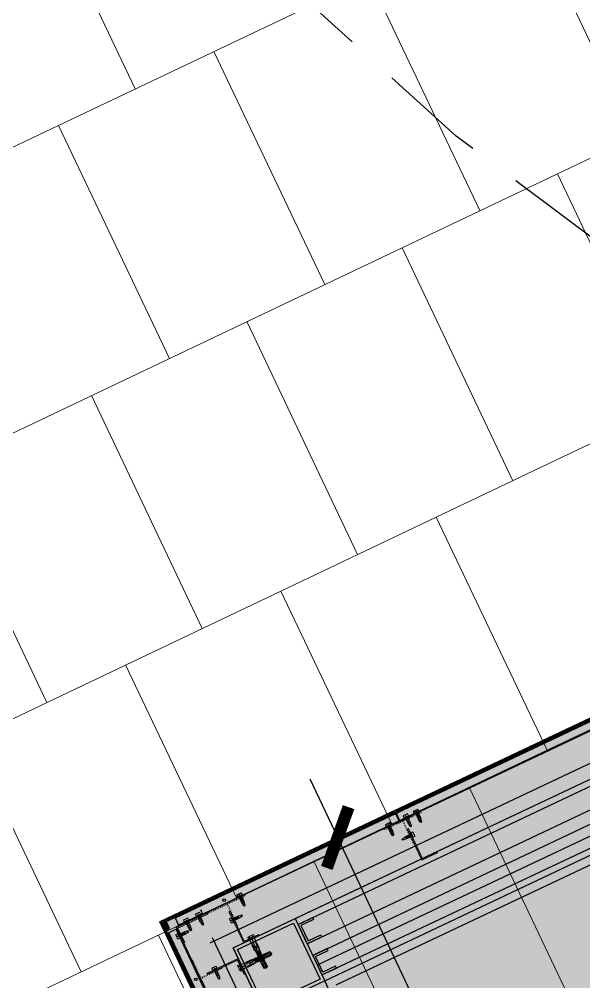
# Model space of a CAD drawing. Header units: metres. Extents: x 678805 to 1359287, y 2747329 to 5497370.
# Drawn here: x 679659.711 to 679661.024, y 2748570.005 to 2748572.244 of the extents above; entities that cross this region are included whole.
import ezdxf

# ---------------------------------------------------------------- set-up
doc = ezdxf.new("R2010")
doc.units = ezdxf.units.M
doc.linetypes.add('XREF_MON_BUILDINGS$0$Hidden', pattern=[0.004, 0.002, -0.002])
doc.linetypes.add('XREF_MON_SFT_TREES$0$HIDDEN', pattern=[0.375, 0.25, -0.125])
for name, color, linetype in [('00_XREF_MON_HSC_PAVEMENT', 7, 'Continuous'), ('00_XREF_TWQ_BUILDINGS', 7, 'Continuous'), ('00_XREF_TWQ_SFT_TREES', 7, 'Continuous'), ('XREF_MON_BUILDINGS$0$00-Modulos DEFINIDOS', 7, 'Continuous'), ('XREF_MON_BUILDINGS$0$00-Modulos ROOFS', 2, 'Continuous'), ('XREF_MON_BUILDINGS$0$02-L-01_Structure', 2, 'Continuous'), ('XREF_MON_BUILDINGS$0$02-L-01_Structure t2', 7, 'Continuous'), ('XREF_MON_BUILDINGS$0$02-L-01_Struture aux', 4, 'Continuous'), ('XREF_MON_BUILDINGS$0$02-L-Insulation', 252, 'Continuous'), ('XREF_MON_BUILDINGS$0$02-L-INT Panel', 5, 'Continuous'), ('XREF_MON_BUILDINGS$0$02-L-panel', 5, 'Continuous'), ('XREF_MON_BUILDINGS$0$COTAUX', 7, 'Continuous'), ('XREF_MON_SFT_TREES$0$SL_TREE_CANOPY', 251, 'XREF_MON_SFT_TREES$0$HIDDEN')]:
    doc.layers.add(name, color=color, linetype=linetype)
doc.layers.add('XREF_MON_BUILDINGS$0$0-WIPEOUTS', color=7, linetype='Continuous', true_color=0xffffff)
doc.layers.add('XREF_MON_SFT_TREES$0$SL_TREE_ZIZIPHUS_SPINA', color=7, linetype='Continuous', true_color=0xc6d408)
doc.layers.add('XREF_MON_BUILDINGS$0$00_AUX', color=3, linetype='Continuous', plot=False)
for name, color, linetype, lineweight in [('XREF_MON_BUILDINGS$0$02-H-251', 251, 'Continuous', 0), ('XREF_MON_BUILDINGS$0$02-H-254', 254, 'Continuous', 0), ('XREF_MON_BUILDINGS$0$02-L-01_Structure L', 7, 'Continuous', 5), ('XREF_MON_BUILDINGS$0$02-L-01_Structure T', 8, 'Continuous', 5)]:
    doc.layers.add(name, color=color, linetype=linetype, lineweight=lineweight)
for name, color, linetype, lineweight, true_color in [('XREF_MON_BUILDINGS$0$02-KH-01 Water_Toilets', 7, 'Continuous', 30, 0x3877ff), ('XREF_MON_HSC_PAVEMENT$0$02-L-Joints-Paviment_07_Precast Concrete Blocks 60X40', 7, 'Continuous', 5, 0x999999), ('XREF_MON_HSC_PAVEMENT$0$03-TR-Pavement_07_Precast Concrete Blocks 60X40', 7, 'Continuous', 5, 0x999999)]:
    doc.layers.add(name, color=color, linetype=linetype, lineweight=lineweight, true_color=true_color)
doc.layers.get('XREF_MON_BUILDINGS$0$02-KH-01 Water_Toilets').off()
doc.layers.get('XREF_MON_SFT_TREES$0$SL_TREE_ZIZIPHUS_SPINA').off()
doc.styles.add('XREF_MON_BUILDINGS$0$E100', font='verdana.ttf', dxfattribs={"height": 0.18})
doc.linetypes.add('XREF_MON_BUILDINGS$0$BATTING', pattern='A,0.0001,-0.1,[134,ltypeshp.shx,S=0.1,R=0,X=-0.1,Y=0],-0.2,[134,ltypeshp.shx,S=0.1,R=180,X=0.1,Y=0],-0.1', length=0.4001)
doc.dimstyles.new('XREF_MON_BUILDINGS$0$E100', dxfattribs={"dimscale": 0.03, "dimtxt": 12, "dimasz": 0.5, "dimexe": 0.1, "dimexo": 1, "dimgap": 4, "dimtad": 1, "dimzin": 0, "dimdsep": 46, "dimtxsty": 'XREF_MON_BUILDINGS$0$E100', "dimblk1": 'XREF_MON_BUILDINGS$0$LINCOT200', "dimblk2": 'XREF_MON_BUILDINGS$0$LINCOT200', "dimsah": 1, "dimcen": 0.1, "dimdle": 0.1, "dimse1": 1, "dimse2": 1, "dimclrt": 256, "dimadec": 0, "dimazin": 0, "dimtfac": 0.015385, "dimtofl": 0, "dimtmove": 0, "dimatfit": 3, "dimldrblk": 'XREF_MON_BUILDINGS$0$LINCOT200', "dimfxl": 1, "dimtolj": 1, "dimtzin": 0, "dimarcsym": 0})

# ---------------------------------------------------------------- blocks, each defined once
blk = doc.blocks.new('XREF_MON_BUILDINGS$0$LINCOT200')
for p, q in [((0, -10), (0, 10)), ((0, 0), (10, 0))]:
    blk.add_line(p, q)
at = {"const_width": 1.88}
blk.add_lwpolyline([(3.54, -3.54), (-3.54, 3.54)], dxfattribs=at)
at = {"layer": 'XREF_MON_BUILDINGS$0$COTAUX'}
blk.add_line((0, 0), (-1.25, 0), dxfattribs=at)
blk = doc.blocks.new('*D89')
at = {"layer": 'DEFPOINTS', "color": 0, "transparency": 16777216}
for p in [(119.6986, -56.8206), (124.4986, -56.8206), (124.4986, -57.2785)]:
    blk.add_point(p, dxfattribs=at)
at = {"layer": 'XREF_MON_BUILDINGS$0$00_AUX', "color": 0, "lineweight": -2, "transparency": 16777216}
blk.add_line((119.7136, -57.2785), (124.4836, -57.2785), dxfattribs=at)
at = {"layer": 'XREF_MON_BUILDINGS$0$00_AUX', "color": 0, "lineweight": -2, "transparency": 16777216, "xscale": 0.015, "yscale": 0.015, "zscale": 0.015, "rotation": 180}
blk.add_blockref('XREF_MON_BUILDINGS$0$LINCOT200', (119.6986, -57.2785), dxfattribs=at)
at = {"layer": 'XREF_MON_BUILDINGS$0$00_AUX', "color": 0, "lineweight": -2, "transparency": 16777216, "xscale": 0.015, "yscale": 0.015, "zscale": 0.015}
blk.add_blockref('XREF_MON_BUILDINGS$0$LINCOT200', (124.4986, -57.2785), dxfattribs=at)
at = {"layer": 'XREF_MON_BUILDINGS$0$00_AUX', "transparency": 16777216, "insert": (122.0986, -57.0644), "char_height": 0.18, "attachment_point": 5, "style": 'XREF_MON_BUILDINGS$0$E100'}
blk.add_mtext('\\A1;4.80', dxfattribs=at)
blk = doc.blocks.new('XREF_MON_BUILDINGS$0$PILAR STRUCTURE')
at = {"layer": 'XREF_MON_BUILDINGS$0$02-L-01_Structure', "linetype": 'Continuous'}
h = blk.add_hatch(dxfattribs=at)
h.set_pattern_fill('ANGLE', color=252)
h.set_pattern_definition([(0, (-144.6596, 18.5684), (0, 6.985), [5.08, -1.905]), (90, (-144.6596, 18.5684), (-6.985, 4e-16), [5.08, -1.905])])
h.paths.add_polyline_path([(-0.08, -0.08), (0.08, -0.08), (0.08, 0.08), (-0.08, 0.08)])
h.paths.add_polyline_path([(-0.072, -0.072), (0.072, -0.072), (0.072, 0.072), (-0.072, 0.072)], flags=16)
h = blk.add_hatch(color=252, dxfattribs=at)
h.dxf.hatch_style = 1
h.paths.add_polyline_path([(-0.072, -0.072), (0.072, -0.072), (0.072, 0.072), (-0.072, 0.072)], flags=16)
h.paths.add_polyline_path([(-0.08, -0.08), (0.08, -0.08), (0.08, 0.08), (-0.08, 0.08)])
for points in [[(-0.08, -0.08), (0.08, -0.08), (0.08, 0.08), (-0.08, 0.08)], [(-0.072, -0.072), (0.072, -0.072), (0.072, 0.072), (-0.072, 0.072)]]:
    blk.add_lwpolyline(points, close=True, dxfattribs=at)
blk = doc.blocks.new('XREF_MON_BUILDINGS$0$AUTORROSCANTE')
at = {"layer": 'XREF_MON_BUILDINGS$0$02-L-01_Structure t2', "color": 0}
for p, q in [((-31.2, 5.6), (-26.2, 5.6)), ((-31.2, 0), (-26.2, 0)), ((-2.4, 2.5), (-25, 2.5)), ((0, 0), (-9, 2.5)), ((0, 0), (-3.6, -1.1)), ((0, 0), (-2.4, 2.5)), ((0, 0), (-2.4, -2.5)), ((-31.2, -5.6), (-26.2, -5.6)), ((-2.4, -2.5), (-25, -2.5)), ((-3.6, -1.1), (-2.4, -2.5))]:
    blk.add_line(p, q, dxfattribs=at)
at = {"layer": 'XREF_MON_BUILDINGS$0$02-L-01_Structure t2', "color": 253}
for p, q in [((-25, 3.1), (-9, 3.1)), ((-23.5, -3.1), (-25, 2.7)), ((-21.4, -3.1), (-23.1, 3.1)), ((-19.3, -3.1), (-21, 3.1)), ((-17.3, -3.1), (-18.9, 3.1)), ((-15.2, -3.1), (-16.9, 3.1)), ((-13.1, -3.1), (-14.8, 3.1)), ((-11.1, -3.1), (-12.7, 3.1)), ((-9, -3.1), (-10.7, 3.1)), ((-9, -3.1), (-9, 3.1)), ((-25, -3.1), (-9, -3.1)), ((-3.6, -1.1), (-9, -2.5))]:
    blk.add_line(p, q, dxfattribs=at)
at = {"layer": 'XREF_MON_BUILDINGS$0$02-L-01_Structure t2', "color": 0}
for points in [[(-31.2, 5.6), (-26.2, 5.6), (-26.2, -5.6), (-31.2, -5.6)], [(-26.2, 6.5), (-25, 6.5), (-25, -6.5), (-26.2, -6.5)]]:
    blk.add_lwpolyline(points, close=True, dxfattribs=at)
for centre, start, end in [((-27, 2.4), 129.284, 214.1828), ((-27, -2.4), 145.8304, 230.7333)]:
    blk.add_arc(centre, 4.21, start, end, dxfattribs=at)
blk = doc.blocks.new('XREF_MON_BUILDINGS$0$ULMA_Montante VV')
at = {"layer": 'XREF_MON_BUILDINGS$0$02-H-251', "ltscale": 125}
h = blk.add_hatch(dxfattribs=at)
h.set_pattern_fill('ANSI31', color=256, scale=0.001, angle=450, style=0)
h.set_pattern_definition([(135, (-0.05125, -0.0025), (-0.00224506, -0.00224506), [])])
edge = h.paths.add_edge_path()
edge.add_line((-0.051, -0.0025), (0.0484, -0.0025))
edge.add_arc((0.0484, -0.0022), 0.0003, 270, 360)
edge.add_line((0.0487, -0.0022), (0.0487, -0.0003))
edge.add_arc((0.0484, -0.0003), 0.0003, 0, 90)
edge.add_line((0.0484, 0), (0, 0))
edge.add_line((0, 0), (0, 0.0572))
edge.add_arc((-0.0003, 0.0572), 0.0003, 0, 90)
edge.add_line((-0.0003, 0.0575), (-0.0022, 0.0575))
edge.add_arc((-0.0022, 0.0572), 0.0003, 90, 180)
edge.add_line((-0.0025, 0.0572), (-0.0025, 0))
edge.add_line((-0.0025, 0), (-0.051, 0))
edge.add_arc((-0.051, -0.0003), 0.0003, 90, 180)
edge.add_line((-0.0513, -0.0003), (-0.0513, -0.0022))
edge.add_arc((-0.051, -0.0022), 0.0003, 180, 270)
blk = doc.blocks.new('XREF_MON_BUILDINGS$0$ULMA_Autotaladrante')
at = {"layer": 'XREF_MON_BUILDINGS$0$02-L-01_Structure T', "color": 252}
for p, q in [((-0.025, 0), (-0.0226, 0.0025)), ((-0.025, 0), (-0.016, 0.0025)), ((-0.025, 0), (-0.0226, -0.0025)), ((-0.025, 0), (-0.0214, -0.0011)), ((-0.0226, 0.0025), (0, 0.0025)), ((0, 0.0032), (-0.016, 0.0032)), ((-0.016, -0.0031), (-0.016, 0.0032)), ((-0.016, -0.0031), (-0.0143, 0.0032)), ((-0.0139, -0.0031), (-0.0123, 0.0032)), ((-0.0119, -0.0031), (-0.0102, 0.0032)), ((-0.0098, -0.0031), (-0.0081, 0.0032)), ((-0.0077, -0.0031), (-0.0061, 0.0032)), ((-0.0057, -0.0031), (-0.004, 0.0032)), ((-0.0036, -0.0031), (-0.0019, 0.0032)), ((-0.0015, -0.0031), (0, 0.0027)), ((0.0062, 0.0056), (0.0012, 0.0056)), ((0.0062, 0), (0.0012, 0)), ((-0.0214, -0.0011), (-0.0226, -0.0025)), ((-0.0226, -0.0025), (0, -0.0025)), ((-0.0214, -0.0011), (-0.016, -0.0025)), ((0, -0.0031), (-0.016, -0.0031)), ((0.0062, -0.0056), (0.0012, -0.0056))]:
    blk.add_line(p, q, dxfattribs=at)
for points in [[(0.0012, 0.0065), (0, 0.0065), (0, -0.0065), (0.0012, -0.0065)], [(0.0062, 0.0056), (0.0012, 0.0056), (0.0012, -0.0056), (0.0062, -0.0056)]]:
    blk.add_lwpolyline(points, close=True, dxfattribs=at)
for centre, start, end in [((0.002, 0.0024), 325.8172, 50.716), ((0.002, -0.0024), 309.2667, 34.1696)]:
    blk.add_arc(centre, 0.00421, start, end, dxfattribs=at)
blk = doc.blocks.new('XREF_MON_BUILDINGS$0$ULMA_Escuadra40x80_Seccion')
at = {"layer": 'XREF_MON_BUILDINGS$0$02-H-251', "ltscale": 125}
h = blk.add_hatch(dxfattribs=at)
h.set_pattern_fill('ANSI31', color=256, scale=0.001, angle=360, style=0)
h.paths.add_polyline_path([(0, 0.08), (0.003, 0.08), (0.003, 0.003), (0.04, 0.003), (0.04, 0), (0, 0)])
at = {"layer": 'XREF_MON_BUILDINGS$0$02-L-01_Structure L', "linetype": 'Continuous'}
blk.add_lwpolyline([(0, 0.08), (0.003, 0.08), (0.003, 0.003), (0.04, 0.003), (0.04, 0), (0, 0)], close=True, dxfattribs=at)
blk = doc.blocks.new('XREF_MON_BUILDINGS$0$ULMA_Anclaje fijacion a forjado y a cerramiento base')
at = {"layer": 'XREF_MON_BUILDINGS$0$02-L-01_Structure T', "linetype": 'Continuous'}
for p, q in [((-0.095, 0.0049), (-0.098, 0.0019)), ((-0.095, 0.0038), (-0.098, 0.0016)), ((-0.098, 0.0009), (-0.095, 0.0031)), ((-0.098, 0), (-0.098, 0.0019)), ((-0.098, 0), (-0.098, -0.0019)), ((-0.095, 0.0012), (-0.096, 0.0004)), ((-0.0564, 0.0049), (-0.095, 0.0049)), ((-0.095, 0.0038), (-0.095, 0.0049)), ((-0.0795, 0.0038), (-0.095, 0.0038)), ((-0.0795, 0.0031), (-0.095, 0.0031)), ((-0.095, 0.0012), (-0.095, 0.0031)), ((-0.0805, 0.0012), (-0.095, 0.0012)), ((-0.0805, 0.0008), (-0.0805, 0.0012)), ((-0.0792, 0.0037), (-0.0795, 0.0038)), ((-0.0795, 0.0031), (-0.0792, 0.0032)), ((-0.079, 0.0034), (-0.0792, 0.0037)), ((-0.0792, 0.0032), (-0.079, 0.0034)), ((-0.0724, 0.0005), (-0.0775, 0.0005)), ((-0.0724, 0.0005), (-0.0775, 0.0005)), ((-0.0428, 0.003), (-0.0768, 0.003)), ((-0.0768, 0.0005), (-0.0768, 0.003)), ((-0.076, 0.0036), (-0.076, 0.0049)), ((-0.058, 0.0036), (-0.076, 0.0036)), ((-0.0755, 0.0049), (-0.0699, 0.0064)), ((-0.0755, 0.0043), (-0.0755, 0.0049)), ((-0.0752, 0.0005), (-0.0752, 0.003)), ((-0.057, 0.0044), (-0.075, 0.0044)), ((-0.0744, 0.0005), (-0.0744, 0.003)), ((-0.0728, 0.0005), (-0.0728, 0.003)), ((-0.072, 0.0005), (-0.072, 0.003)), ((-0.0599, 0.006), (-0.0714, 0.006)), ((-0.0714, 0.006), (-0.0714, 0.0049)), ((-0.0714, 0.006), (-0.0714, 0.0049)), ((-0.0704, 0.0008), (-0.0704, 0.003)), ((-0.0704, 0.0003), (-0.0704, 0.0008)), ((-0.0606, 0.0064), (-0.0699, 0.0064)), ((-0.0699, 0.0064), (-0.0699, 0.006)), ((-0.0696, 0.003), (-0.0696, 0)), ((-0.068, 0.0019), (-0.068, 0.003)), ((-0.068, 0.0008), (-0.068, 0.0019)), ((-0.068, 0), (-0.068, 0.0008)), ((-0.068, 0), (-0.068, -0.0008)), ((-0.0672, 0.0021), (-0.0672, 0.003)), ((-0.0672, 0.0011), (-0.0672, 0.0021)), ((-0.0672, 0), (-0.0672, 0.0011)), ((-0.0672, 0), (-0.0672, -0.0011)), ((-0.0656, 0.0022), (-0.0656, 0.003)), ((-0.0656, 0.0012), (-0.0656, 0.0022)), ((-0.0656, 0), (-0.0656, 0.0012)), ((-0.0656, 0), (-0.0656, -0.0013)), ((-0.0648, 0.0022), (-0.0648, 0.003)), ((-0.0648, 0.0012), (-0.0648, 0.0022)), ((-0.0648, 0), (-0.0648, 0.0012)), ((-0.0648, 0), (-0.0648, -0.0013)), ((-0.0632, 0.0022), (-0.0632, 0.003)), ((-0.0632, 0.0012), (-0.0632, 0.0022)), ((-0.0632, 0), (-0.0632, 0.0012)), ((-0.0632, 0), (-0.0632, -0.0013)), ((-0.0586, 0.0022), (-0.0625, 0.0022)), ((-0.0586, 0.0012), (-0.0625, 0.0012)), ((-0.0624, 0.0022), (-0.0624, 0.003)), ((-0.0624, 0), (-0.0624, 0.0012)), ((-0.0624, 0), (-0.0624, -0.0013)), ((-0.0608, 0.0022), (-0.0608, 0.003)), ((-0.0608, 0), (-0.0608, 0.0012)), ((-0.0608, 0), (-0.0608, -0.0013)), ((-0.0606, 0.0064), (-0.0606, 0.006)), ((-0.0606, 0.0064), (-0.058, 0.0049)), ((-0.06, 0.0022), (-0.06, 0.003)), ((-0.06, 0), (-0.06, 0.0012)), ((-0.06, 0), (-0.06, -0.003)), ((-0.0599, 0.006), (-0.0599, 0.0049)), ((-0.0584, 0.0022), (-0.0584, 0.003)), ((-0.0584, 0), (-0.0584, 0.0012)), ((-0.0584, 0), (-0.0584, -0.003)), ((-0.058, 0.0049), (-0.058, 0.0044)), ((-0.0576, 0.0022), (-0.0576, 0.003)), ((-0.0576, -0.003), (-0.0576, 0.0012)), ((-0.057, 0.0046), (-0.057, 0.0049)), ((-0.0564, 0.003), (-0.0564, 0.0049)), ((-0.056, 0.0018), (-0.056, 0.003)), ((-0.056, 0), (-0.056, 0.0007)), ((-0.056, 0), (-0.056, -0.003)), ((-0.0548, 0.0049), (-0.0559, 0.0042)), ((-0.0552, 0.0014), (-0.0552, 0.003)), ((-0.0552, 0.0003), (-0.0552, -0.003)), ((-0.054, 0.0049), (-0.0548, 0.0049)), ((-0.0548, 0.003), (-0.0548, 0.0049)), ((-0.054, 0.003), (-0.054, 0.0049)), ((-0.0536, 0.0003), (-0.0536, 0.003)), ((-0.0524, 0.0049), (-0.0535, 0.0042)), ((-0.0528, 0), (-0.0528, 0.003)), ((-0.0528, 0), (-0.0528, -0.0003)), ((-0.0524, 0.003), (-0.0524, 0.0049)), ((-0.0516, 0.0049), (-0.0524, 0.0049)), ((-0.0516, 0.003), (-0.0516, 0.0049)), ((-0.0512, 0), (-0.0512, 0.003)), ((-0.0512, 0), (-0.0512, -0.001)), ((-0.05, 0.0049), (-0.0511, 0.0042)), ((-0.0504, 0), (-0.0504, 0.003)), ((-0.0504, 0), (-0.0504, -0.0012)), ((-0.0492, 0.0049), (-0.05, 0.0049)), ((-0.05, 0.003), (-0.05, 0.0049)), ((-0.0492, 0.003), (-0.0492, 0.0049)), ((-0.0488, 0.0022), (-0.0488, 0.003)), ((-0.0488, 0.0012), (-0.0488, 0.0026)), ((-0.0488, 0), (-0.0488, 0.0012)), ((-0.0488, 0), (-0.0488, -0.0013)), ((-0.0476, 0.0049), (-0.0487, 0.0042)), ((-0.048, 0), (-0.048, 0.003)), ((-0.048, 0), (-0.048, -0.0013)), ((-0.0476, 0.003), (-0.0476, 0.0049)), ((-0.0468, 0.0049), (-0.0476, 0.0049)), ((-0.0424, 0.0022), (-0.0475, 0.0022)), ((-0.0424, 0.0012), (-0.0475, 0.0012)), ((-0.0468, 0.003), (-0.0468, 0.0049)), ((-0.0464, 0.0022), (-0.0464, 0.003)), ((-0.0464, 0), (-0.0464, 0.0012)), ((-0.0464, 0), (-0.0464, -0.0013)), ((-0.0452, 0.0049), (-0.0463, 0.0042)), ((-0.0456, 0.0022), (-0.0456, 0.003)), ((-0.0456, 0), (-0.0456, 0.0012)), ((-0.0456, 0), (-0.0456, -0.0013)), ((-0.0444, 0.0049), (-0.0452, 0.0049)), ((-0.0452, 0.003), (-0.0452, 0.0049)), ((-0.0444, 0.003), (-0.0444, 0.0049)), ((-0.044, 0.0022), (-0.044, 0.003)), ((-0.044, 0.0022), (-0.044, 0.003)), ((-0.044, 0), (-0.044, 0.0012)), ((-0.044, 0), (-0.044, 0.0012)), ((-0.044, 0), (-0.044, -0.0013)), ((-0.044, 0), (-0.044, -0.003)), ((-0.0428, 0.0049), (-0.0439, 0.0042)), ((0, 0.0049), (-0.0428, 0.0049)), ((-0.0428, 0.003), (-0.0428, 0.0049)), ((-0.042, 0.0049), (-0.042, 0.0022)), ((-0.0185, 0.0036), (-0.042, 0.0036)), ((-0.042, 0.0012), (-0.042, 0.001)), ((-0.0405, 0.001), (-0.042, 0.001)), ((-0.0415, 0.0049), (-0.0359, 0.0064)), ((-0.0415, 0.0043), (-0.0415, 0.0049)), ((-0.0175, 0.0044), (-0.041, 0.0044)), ((-0.0312, 0.001), (-0.038, 0.001)), ((-0.0196, 0.006), (-0.0374, 0.006)), ((-0.0374, 0.006), (-0.0374, 0.0049)), ((-0.02, 0.0064), (-0.0359, 0.0064)), ((-0.0359, 0.0064), (-0.0359, 0.006)), ((-0.0356, 0.0005), (-0.0319, 0.0005)), ((-0.0319, 0.0005), (-0.0356, 0.0005)), ((-0.0282, 0.001), (-0.0308, 0.001)), ((-0.0282, 0.001), (-0.028, 0.0008)), ((-0.0282, 0.001), (-0.0282, -0.0036)), ((-0.0278, 0.001), (-0.028, 0.0008)), ((-0.028, 0.0008), (-0.028, -0.0036)), ((-0.0278, 0.001), (-0.0278, -0.0036)), ((-0.018, 0.001), (-0.0278, 0.001)), ((-0.02, 0.0064), (-0.02, 0.006)), ((-0.0185, 0.0049), (-0.02, 0.0064)), ((-0.0196, 0.0049), (-0.0196, 0.006)), ((-0.0185, 0.0049), (-0.0185, 0.0044)), ((-0.0175, 0.0049), (-0.0175, 0.0015)), ((-0.0052, 0.0064), (-0.0159, 0.0049)), ((-0.0043, 0.0009), (-0.0159, 0)), ((-0.0159, 0), (-0.0052, 0)), ((-0.0052, 0.0049), (-0.0052, 0.0064)), ((-0.0052, 0.0064), (-0.0043, 0.0049)), ((-0.0043, 0.0009), (-0.0052, 0)), ((-0.0043, -0.0009), (-0.0052, 0)), ((-0.0043, -0.0009), (-0.0043, 0.0009)), ((0.0015, 0.0064), (0, 0.0049)), ((0, 0), (0, 0.0049)), ((0, 0), (0, -0.0049)), ((0.002, 0.0064), (0.0015, 0.0064)), ((0.0015, 0), (0.0015, 0.0064)), ((0.0015, 0), (0.0015, -0.0064)), ((0.002, 0.0075), (0.0059, 0.0075)), ((0.002, -0.0075), (0.002, 0.0075)), ((0.002, 0), (0.002, 0.0064)), ((0.002, 0.0038), (0.0059, 0.0038)), ((0.002, 0), (0.002, -0.0064)), ((0.0065, 0.0065), (0.0059, 0.0075)), ((0.0065, -0.0065), (0.0065, 0.0065)), ((-0.098, -0.0009), (-0.095, -0.0031)), ((-0.095, -0.0038), (-0.098, -0.0016)), ((-0.095, -0.0049), (-0.098, -0.0019)), ((-0.095, -0.0012), (-0.096, -0.0004)), ((-0.095, -0.0012), (-0.095, -0.0031)), ((-0.0825, -0.0012), (-0.095, -0.0012)), ((-0.0795, -0.0031), (-0.095, -0.0031)), ((-0.095, -0.0038), (-0.095, -0.0049)), ((-0.0795, -0.0038), (-0.095, -0.0038)), ((-0.0564, -0.0049), (-0.095, -0.0049)), ((-0.0792, -0.0032), (-0.0795, -0.0031)), ((-0.0795, -0.0038), (-0.0792, -0.0037)), ((-0.079, -0.0034), (-0.0792, -0.0032)), ((-0.0792, -0.0037), (-0.079, -0.0034)), ((-0.0724, -0.0005), (-0.0775, -0.0005)), ((-0.0724, -0.0005), (-0.0775, -0.0005)), ((-0.0768, -0.0005), (-0.0768, -0.003)), ((-0.0428, -0.003), (-0.0768, -0.003)), ((-0.076, -0.0036), (-0.076, -0.0049)), ((-0.058, -0.0036), (-0.076, -0.0036)), ((-0.0755, -0.0043), (-0.0755, -0.0049)), ((-0.0755, -0.0049), (-0.0699, -0.0064)), ((-0.0752, -0.0005), (-0.0752, -0.003)), ((-0.057, -0.0044), (-0.075, -0.0044)), ((-0.0744, -0.0005), (-0.0744, -0.003)), ((-0.0728, -0.0005), (-0.0728, -0.003)), ((-0.072, -0.0005), (-0.072, -0.003)), ((-0.0714, -0.0049), (-0.0714, -0.006)), ((-0.0714, -0.0049), (-0.0714, -0.006)), ((-0.0599, -0.006), (-0.0714, -0.006)), ((-0.0704, -0.0008), (-0.0704, -0.003)), ((-0.0699, -0.006), (-0.0699, -0.0064)), ((-0.0606, -0.0064), (-0.0699, -0.0064)), ((-0.0696, -0.0011), (-0.0696, -0.003)), ((-0.068, -0.0019), (-0.068, -0.003)), ((-0.0672, -0.0021), (-0.0672, -0.003)), ((-0.0605, -0.0013), (-0.0656, -0.0013)), ((-0.0656, -0.0022), (-0.0656, -0.003)), ((-0.0656, -0.0022), (-0.0605, -0.0022)), ((-0.0648, -0.0022), (-0.0648, -0.003)), ((-0.0632, -0.0022), (-0.0632, -0.003)), ((-0.0624, -0.0022), (-0.0624, -0.003)), ((-0.0608, -0.0022), (-0.0608, -0.003)), ((-0.0606, -0.0064), (-0.058, -0.0049)), ((-0.0606, -0.006), (-0.0606, -0.0064)), ((-0.0599, -0.0049), (-0.0599, -0.006)), ((-0.058, -0.0044), (-0.058, -0.0049)), ((-0.057, -0.0044), (-0.057, -0.0049)), ((-0.0564, -0.003), (-0.0564, -0.0049)), ((-0.0548, -0.0049), (-0.0559, -0.0042)), ((-0.0548, -0.003), (-0.0548, -0.0049)), ((-0.054, -0.0049), (-0.0548, -0.0049)), ((-0.054, -0.003), (-0.054, -0.0049)), ((-0.0536, -0.0009), (-0.0536, -0.003)), ((-0.0524, -0.0049), (-0.0535, -0.0042)), ((-0.0528, -0.0014), (-0.0528, -0.003)), ((-0.0524, -0.003), (-0.0524, -0.0049)), ((-0.0516, -0.0049), (-0.0524, -0.0049)), ((-0.0516, -0.003), (-0.0516, -0.0049)), ((-0.0512, -0.002), (-0.0512, -0.003)), ((-0.05, -0.0049), (-0.0511, -0.0042)), ((-0.0504, -0.0022), (-0.0504, -0.003)), ((-0.05, -0.003), (-0.05, -0.0049)), ((-0.0492, -0.0049), (-0.05, -0.0049)), ((-0.0455, -0.0013), (-0.0494, -0.0013)), ((-0.0455, -0.0022), (-0.0494, -0.0022)), ((-0.0492, -0.003), (-0.0492, -0.0049)), ((-0.0488, -0.0022), (-0.0488, -0.003)), ((-0.0476, -0.0049), (-0.0487, -0.0042)), ((-0.048, -0.0022), (-0.048, -0.003)), ((-0.0476, -0.003), (-0.0476, -0.0049)), ((-0.0468, -0.0049), (-0.0476, -0.0049)), ((-0.0468, -0.003), (-0.0468, -0.0049)), ((-0.0464, -0.0022), (-0.0464, -0.003)), ((-0.0452, -0.0049), (-0.0463, -0.0042)), ((-0.0456, -0.0022), (-0.0456, -0.003)), ((-0.0452, -0.003), (-0.0452, -0.0049)), ((-0.0444, -0.0049), (-0.0452, -0.0049)), ((-0.0444, -0.003), (-0.0444, -0.0049)), ((-0.044, -0.0022), (-0.044, -0.003)), ((-0.0428, -0.0049), (-0.0439, -0.0042)), ((-0.0428, -0.003), (-0.0428, -0.0049)), ((0, -0.0049), (-0.0428, -0.0049)), ((-0.042, -0.0036), (-0.042, -0.0049)), ((-0.0185, -0.0036), (-0.042, -0.0036)), ((-0.0415, -0.0043), (-0.0415, -0.0049)), ((-0.0415, -0.0049), (-0.0359, -0.0064)), ((-0.0175, -0.0044), (-0.041, -0.0044)), ((-0.0374, -0.0049), (-0.0374, -0.006)), ((-0.0196, -0.006), (-0.0374, -0.006)), ((-0.0359, -0.006), (-0.0359, -0.0064)), ((-0.02, -0.0064), (-0.0359, -0.0064)), ((-0.0319, -0.0005), (-0.0356, -0.0005)), ((-0.0356, -0.0005), (-0.0319, -0.0005)), ((-0.0185, -0.0049), (-0.02, -0.0064)), ((-0.02, -0.006), (-0.02, -0.0064)), ((-0.0196, -0.0049), (-0.0196, -0.006)), ((-0.0185, -0.0044), (-0.0185, -0.0049)), ((-0.0175, -0.0046), (-0.0175, -0.0049)), ((-0.0043, -0.0009), (-0.0159, 0)), ((-0.0052, -0.0064), (-0.0159, -0.0049)), ((-0.0052, -0.0049), (-0.0052, -0.0064)), ((-0.0052, -0.0064), (-0.0043, -0.0049)), ((0.0015, -0.0064), (0, -0.0049)), ((0.002, -0.0064), (0.0015, -0.0064)), ((0.002, -0.0038), (0.0059, -0.0038)), ((0.002, -0.0075), (0.0059, -0.0075)), ((0.0065, -0.0065), (0.0059, -0.0075))]:
    blk.add_line(p, q, dxfattribs=at)
for centre, radius, start, end in [((-0.0957, 0), 0.0005, 130.2691, 229.7309), ((-0.0825, 0.0008), 0.002, 270, 0), ((-0.0775, 0), 0.0005, 89.9975, 270), ((-0.0775, 0), 0.0005, 90, 270.0025), ((-0.075, 0.0034), 0.001, 90, 168.463), ((-0.0724, -0.007), 0.0075, 61.0463, 90), ((-0.0695, 0.006), 0.001, 180, 0), ((-0.0671, 0.006), 0.001, 180, 0), ((-0.0647, 0.006), 0.001, 180, 0), ((-0.0623, 0.006), 0.001, 180, 0), ((-0.0625, 0.0017), 0.0005, 90, 270.0116), ((-0.0605, 0.0017), 0.0005, 270.0013, 90), ((-0.0586, -0.0053), 0.0075, 48.5904, 90), ((-0.0586, -0.0053), 0.0065, 48.5904, 90), ((-0.058, 0.0046), 0.001, 270, 0), ((-0.0561, 0.0045), 0.0003, 180, 300), ((-0.0586, 0.0052), 0.0065, 306.1289, 311.4096), ((-0.0494, -0.0053), 0.0075, 128.1223, 131.4096), ((-0.0537, 0.0045), 0.0003, 180, 300), ((-0.0494, 0.0052), 0.0065, 228.5904, 270), ((-0.0513, 0.0045), 0.0003, 180, 300), ((-0.0489, 0.0045), 0.0003, 180, 300), ((-0.0475, 0.0017), 0.0005, 90, 270.0025), ((-0.0465, 0.0045), 0.0003, 180, 300), ((-0.0455, 0.0017), 0.0005, 270, 90), ((-0.0441, 0.0045), 0.0003, 180, 300), ((-0.0424, -0.0053), 0.0075, 61.0463, 90), ((-0.0424, -0.0053), 0.0065, 61.0463, 90), ((-0.041, 0.0034), 0.001, 90, 168.463), ((-0.0356, 0.007), 0.0075, 241.0463, 270), ((-0.0356, 0.007), 0.0065, 241.0463, 269.9987), ((-0.0356, -0.007), 0.0075, 90, 111.0361), ((-0.0355, 0.006), 0.001, 180, 0), ((-0.0355, 0.006), 0.001, 180, 0), ((-0.0327, 0.006), 0.001, 180, 0), ((-0.031, 0), 0.001, 209.9997, 150), ((-0.031, 0), 0.001, 210, 150.0003), ((-0.0299, 0.006), 0.001, 180, 0), ((-0.0271, 0.006), 0.001, 180, 0), ((-0.0243, 0.006), 0.001, 180, 0), ((-0.0215, 0.006), 0.001, 180, 0), ((-0.0185, 0.0046), 0.001, 270, 0), ((-0.018, 0.0015), 0.0005, 270, 0), ((0.0032, 0.0056), 0.00332, 325.6168, 34.3832), ((-0.0059, 0), 0.0124, 342.4126, 17.5874), ((-0.075, -0.0034), 0.001, 191.537, 270), ((-0.0724, 0.007), 0.0075, 270, 291.0395), ((-0.0724, -0.007), 0.0065, 61.0463, 90), ((-0.0695, -0.006), 0.001, 0, 180), ((-0.0656, 0.0052), 0.0075, 241.0463, 270), ((-0.0656, 0.0052), 0.0065, 241.0463, 269.9987), ((-0.0671, -0.006), 0.001, 0, 180), ((-0.0647, -0.006), 0.001, 0, 180), ((-0.0623, -0.006), 0.001, 0, 180), ((-0.0625, -0.0018), 0.0005, 89.9884, 270), ((-0.0605, -0.0018), 0.0005, 270, 89.9987), ((-0.058, -0.0046), 0.001, 11.537, 90), ((-0.0561, -0.0045), 0.0003, 60, 180), ((-0.0494, 0.0052), 0.0075, 228.5904, 270), ((-0.0586, 0.0052), 0.0075, 308.1223, 311.4096), ((-0.0537, -0.0045), 0.0003, 60, 180), ((-0.0494, -0.0053), 0.0065, 126.1289, 131.4096), ((-0.0513, -0.0045), 0.0003, 60, 180), ((-0.0489, -0.0045), 0.0003, 60, 180), ((-0.0475, -0.0018), 0.0005, 89.9975, 270), ((-0.0465, -0.0045), 0.0003, 60, 180), ((-0.0455, -0.0018), 0.0005, 270, 90), ((-0.0441, -0.0045), 0.0003, 60, 180), ((-0.041, -0.0034), 0.001, 191.537, 270), ((-0.0355, -0.006), 0.001, 0, 180), ((-0.0355, -0.006), 0.001, 0, 180), ((-0.0327, -0.006), 0.001, 0, 180), ((-0.0299, -0.006), 0.001, 0, 180), ((-0.0271, -0.006), 0.001, 0, 180), ((-0.0243, -0.006), 0.001, 0, 180), ((-0.0215, -0.006), 0.001, 0, 180), ((-0.0185, -0.0046), 0.001, 0, 90), ((0.0032, -0.0056), 0.00332, 325.6168, 34.3832)]:
    blk.add_arc(centre, radius, start, end, dxfattribs=at)
blk = doc.blocks.new('XREF_MON_BUILDINGS$0$A$C56BF4A3E')
at = {"layer": 'XREF_MON_BUILDINGS$0$02-H-251', "linetype": 'XREF_MON_BUILDINGS$0$Hidden', "ltscale": 125}
h = blk.add_hatch(dxfattribs=at)
h.set_pattern_fill('ANSI31', color=256, scale=0.001, angle=450, style=0)
h.set_pattern_definition([(135, (179.9728777, -251.453702), (-0.00224506403, -0.00224506403), [])])
edge = h.paths.add_edge_path()
edge.add_line((9.6118, 4.1843), (9.6118, 4.1863))
edge.add_line((9.6118, 4.1863), (9.6121, 4.1932))
edge.add_line((9.6121, 4.1932), (9.613, 4.194))
edge.add_arc((9.6128, 4.1943), 0.0003, -47.05, 42.95)
edge.add_line((9.613, 4.1945), (9.6122, 4.1954))
edge.add_line((9.6122, 4.1954), (9.6122, 4.1972))
edge.add_line((9.6122, 4.1972), (9.6132, 4.198))
edge.add_arc((9.613, 4.1983), 0.0003, -47.05, 42.95)
edge.add_line((9.6132, 4.1985), (9.6123, 4.1994))
edge.add_line((9.6123, 4.1994), (9.6128, 4.2124))
edge.add_arc((9.6148, 4.2123), 0.002, 90, 177.9546, ccw=False)
edge.add_line((9.6148, 4.2143), (9.6215, 4.2143))
edge.add_line((9.6215, 4.2143), (9.6308, 4.2143))
edge.add_line((9.6308, 4.2143), (9.6308, 4.2091))
edge.add_line((9.6308, 4.2091), (9.6318, 4.2091))
edge.add_line((9.6318, 4.2091), (9.6318, 4.2145))
edge.add_arc((9.6321, 4.2145), 0.0003, -240, -180, ccw=False)
edge.add_line((9.632, 4.2147), (9.6349, 4.2164))
edge.add_arc((9.6347, 4.2166), 0.0003, -60, 120)
edge.add_line((9.6346, 4.2169), (9.6323, 4.2156))
edge.add_arc((9.6321, 4.2158), 0.0003, -180, -60, ccw=False)
edge.add_line((9.6318, 4.2158), (9.6318, 4.2236))
edge.add_line((9.6318, 4.2236), (9.6308, 4.2236))
edge.add_line((9.6308, 4.2236), (9.6308, 4.2176))
edge.add_line((9.6308, 4.2176), (9.6291, 4.2176))
edge.add_arc((9.6291, 4.2173), 0.00025, 90, 270)
edge.add_line((9.6291, 4.2171), (9.6308, 4.2171))
edge.add_line((9.6308, 4.2171), (9.6308, 4.2161))
edge.add_line((9.6308, 4.2161), (9.6146, 4.2161))
edge.add_arc((9.6146, 4.2181), 0.002, -172.5526, -90, ccw=False)
edge.add_line((9.6126, 4.2178), (9.6118, 4.2237))
edge.add_line((9.6118, 4.2237), (9.61, 4.2237))
edge.add_line((9.61, 4.2237), (9.61, 4.1843))
edge.add_line((9.61, 4.1843), (9.6118, 4.1843))
at = {"layer": 'XREF_MON_BUILDINGS$0$02-H-254', "ltscale": 125}
h = blk.add_hatch(dxfattribs=at)
h.set_pattern_fill('ANSI31', color=256, scale=0.0005, style=0)
h.set_pattern_definition([(45, (-247.8616999, -174.8223237), (-0.001122532015, 0.001122532015), [])])
h.paths.add_polyline_path([(9.6149, 4.8054), (9.6149, 4.8145), (9.0371, 4.8145), (9.0371, 4.8195), (9.6304, 4.8194), (9.6304, 4.8129), (9.6224, 4.8129), (9.6224, 4.8113), (9.6304, 4.8113), (9.6304, 4.8054)])
h = blk.add_hatch(dxfattribs=at)
h.set_pattern_fill('ANSI31', color=256, scale=0.0005, style=0)
h.set_pattern_definition([(45, (-247.7580151, -175.0602524), (-0.001122532015, 0.001122532015), [])])
h.paths.add_polyline_path([(9.6338, 4.2178), (9.6338, 4.7862), (9.6322, 4.7862), (9.6322, 4.8194), (9.6387, 4.8194), (9.6388, 4.2178)])
h = blk.add_hatch(dxfattribs=at)
h.set_pattern_fill('ANSI31', color=256, scale=0.0005, angle=90, style=0)
h.set_pattern_definition([(135, (179.8455742, -252.1964604), (-0.001122532015, -0.001122532015), [])])
h.paths.add_polyline_path([(9.6387, 3.6178), (9.6387, 4.2127), (9.6338, 4.2127), (9.6338, 3.6178)])
at = {"layer": 'XREF_MON_BUILDINGS$0$02-L-01_Struture aux'}
for p, q in [((9.6065, 4.7908), (9.6065, 4.8145)), ((4.856, 4.7926), (9.6065, 4.7926)), ((9.6065, 4.7908), (4.856, 4.7906)), ((4.8643, 4.7927), (9.6065, 4.7927)), ((9.61, 4.7828), (9.6319, 4.7828)), ((9.6119, 0.0367), (9.6119, 4.7828)), ((9.612, 4.7828), (9.612, 0.0367)), ((9.613, 4.7828), (9.613, 4.7218)), ((9.624, 4.7218), (9.61, 4.7218))]:
    blk.add_line(p, q, dxfattribs=at)
at = {"layer": 'XREF_MON_BUILDINGS$0$02-L-01_Struture aux', "ltscale": 0.001}
for p, q in [((9.6311, 4.7828), (9.6311, 4.6779)), ((9.6319, 4.7828), (9.6319, 4.6779)), ((9.6337, 4.2178), (9.6338, 4.7862))]:
    blk.add_line(p, q, dxfattribs=at)
at = {"layer": 'XREF_MON_BUILDINGS$0$02-L-01_Struture aux', "linetype": 'Continuous'}
for p, q in [((9.4156, 4.5314), (9.4156, 0.2914)), ((9.4456, 4.5314), (9.4456, 0.2914))]:
    blk.add_line(p, q, dxfattribs=at)
at = {"layer": 'XREF_MON_BUILDINGS$0$02-L-01_Struture aux', "linetype": 'XREF_MON_BUILDINGS$0$Hidden'}
for p, q in [((9.61, 4.1843), (9.61, 4.2237)), ((9.61, 4.2237), (9.6118, 4.2237)), ((9.6126, 4.2178), (9.6118, 4.2237)), ((9.6128, 4.2124), (9.6123, 4.1994)), ((9.6146, 4.2161), (9.6308, 4.2161)), ((9.6148, 4.2143), (9.6215, 4.2143)), ((9.6215, 4.2143), (9.6308, 4.2143)), ((9.6291, 4.2178), (9.6308, 4.2178)), ((9.6291, 4.2173), (9.6308, 4.2173)), ((9.6308, 4.2178), (9.6308, 4.2236)), ((9.6308, 4.2236), (9.6318, 4.2236)), ((9.6308, 4.2161), (9.6308, 4.2173)), ((9.6308, 4.2091), (9.6308, 4.2143)), ((9.6308, 4.2091), (9.6318, 4.2091)), ((9.6318, 4.2158), (9.6318, 4.2236)), ((9.6318, 4.2091), (9.6318, 4.2145)), ((9.6349, 4.2164), (9.632, 4.2147)), ((9.6346, 4.2169), (9.6323, 4.2156)), ((9.6121, 4.1932), (9.6118, 4.1863)), ((9.6118, 4.1855), (9.6118, 4.1863)), ((9.6118, 4.1843), (9.6118, 4.1863)), ((9.613, 4.194), (9.6121, 4.1932)), ((9.6132, 4.198), (9.6122, 4.1972)), ((9.6122, 4.1972), (9.6122, 4.1954)), ((9.613, 4.1945), (9.6122, 4.1954)), ((9.6132, 4.1985), (9.6123, 4.1994)), ((9.61, 4.1843), (9.6118, 4.1843))]:
    blk.add_line(p, q, dxfattribs=at)
at = {"layer": 'XREF_MON_BUILDINGS$0$02-L-01_Struture aux'}
for points in [[(9.6065, 4.8126), (4.8643, 4.8126)], [(4.8643, 4.8118), (9.6065, 4.8118)], [(9.6065, 4.8125), (4.9609, 4.8125)], [(4.9609, 4.8117), (9.6065, 4.8117)], [(9.631, 0.1417), (9.631, 4.7828)], [(9.6318, 4.7828), (9.6318, 0.1417)]]:
    blk.add_lwpolyline(points, dxfattribs=at)
at = {"layer": 'XREF_MON_BUILDINGS$0$02-L-01_Struture aux', "linetype": 'Continuous'}
for points in [[(9.4156, 4.4939), (9.4156, 4.5314), (9.3656, 4.5314), (9.3656, 4.4939), (9.3706, 4.4939), (9.3706, 4.5264), (9.4106, 4.5264), (9.4106, 4.4939), (9.4156, 4.4939)], [(9.4156, 4.4939), (9.4156, 4.5314), (9.3656, 4.5314), (9.3656, 4.4939), (9.3706, 4.4939), (9.3706, 4.5264), (9.4106, 4.5264), (9.4106, 4.4939), (9.4156, 4.4939)], [(9.4456, 4.4939), (9.4456, 4.5314), (9.4956, 4.5314), (9.4956, 4.4939), (9.4906, 4.4939), (9.4906, 4.5264), (9.4506, 4.5264), (9.4506, 4.4939), (9.4456, 4.4939)]]:
    blk.add_lwpolyline(points, dxfattribs=at)
at = {"layer": 'XREF_MON_BUILDINGS$0$02-L-01_Struture aux', "ltscale": 2}
for centre in [(9.4817, 4.8007), (9.62, 4.6624)]:
    blk.add_circle(centre, 0.003, dxfattribs=at)
at = {"layer": 'XREF_MON_BUILDINGS$0$02-L-01_Struture aux', "linetype": 'XREF_MON_BUILDINGS$0$Hidden'}
for centre, radius, start, end in [((9.6146, 4.2181), 0.002, 187.4474, 270), ((9.6148, 4.2123), 0.002, 90, 177.9546), ((9.6291, 4.2175), 0.00025, 90, 270), ((9.6321, 4.2158), 0.0003, 180, 300), ((9.6321, 4.2145), 0.0003, 120, 180), ((9.6347, 4.2166), 0.0003, 300, 120), ((9.6128, 4.1943), 0.0003, 312.95, 42.95), ((9.613, 4.1983), 0.0003, 312.95, 42.95)]:
    blk.add_arc(centre, radius, start, end, dxfattribs=at)
at = {"layer": 'XREF_MON_BUILDINGS$0$02-L-Insulation', "linetype": 'XREF_MON_BUILDINGS$0$BATTING', "ltscale": 0.08}
for p, q in [((9.5534, 4.7247), (4.9173, 4.7247)), ((9.544, 4.7341), (9.544, 0.098))]:
    blk.add_line(p, q, dxfattribs=at)
at = {"layer": 'XREF_MON_BUILDINGS$0$02-L-Insulation', "linetype": 'XREF_MON_BUILDINGS$0$BATTING', "ltscale": 0.04}
blk.add_line((9.3906, 0.3014), (9.3906, 4.5314), dxfattribs=at)
at = {"layer": 'XREF_MON_BUILDINGS$0$02-L-INT Panel', "linetype": 'Continuous'}
for p, q in [((4.9506, 4.6914), (9.5106, 4.6914)), ((9.5106, 4.6914), (4.9506, 4.6914)), ((9.5106, 4.6914), (9.5106, 0.1314)), ((5.1106, 4.5314), (9.3506, 4.5314)), ((9.3506, 4.5314), (9.3506, 0.2914)), ((9.3656, 4.5314), (9.3656, 0.2914)), ((9.4956, 4.5314), (9.4956, 0.2914)), ((9.5106, 4.5314), (9.5106, 0.2914)), ((9.3306, 4.5114), (9.3306, 0.3114))]:
    blk.add_line(p, q, dxfattribs=at)
at = {"layer": 'XREF_MON_BUILDINGS$0$02-L-panel'}
for p, q in [((5.4378, 4.8145), (9.6149, 4.8145)), ((9.632, 4.7862), (9.632, 4.8194)), ((9.632, 4.8194), (9.6387, 4.8194)), ((9.6387, 4.2178), (9.6387, 4.8194)), ((9.6387, 4.8194), (9.6387, 4.2178)), ((9.6338, 4.7862), (9.632, 4.7862))]:
    blk.add_line(p, q, dxfattribs=at)
for points in [[(9.6149, 4.8054), (9.6304, 4.8054), (9.6304, 4.8113), (9.6224, 4.8113), (9.6224, 4.8129), (9.6304, 4.8129), (9.6304, 4.8194), (9.0371, 4.8195), (9.0371, 4.8145), (9.6149, 4.8145), (9.6149, 4.8054), (9.6149, 4.8054), (9.6149, 4.8054), (9.6304, 4.8054), (9.6304, 4.8113)], [(9.6338, 4.2127), (9.6387, 4.2127), (9.6387, 3.6178), (9.6338, 3.6178), (9.6338, 4.2127)]]:
    blk.add_lwpolyline(points, dxfattribs=at)
at = {"layer": 'XREF_MON_BUILDINGS$0$02-L-panel', "ltscale": 125}
blk.add_lwpolyline([(9.6338, 4.2178), (9.6387, 4.2178)], dxfattribs=at)
at = {"layer": 'XREF_MON_BUILDINGS$0$02-L-01_Structure', "linetype": 'Continuous', "xscale": -1}
blk.add_blockref('XREF_MON_BUILDINGS$0$PILAR STRUCTURE', (9.4306, 4.6114), dxfattribs=at)
at = {"layer": 'XREF_MON_BUILDINGS$0$02-L-01_Struture aux'}
for name, p, rotation in [('XREF_MON_BUILDINGS$0$ULMA_Montante VV', (9.4779, 4.7881), 179.9999999998918), ('XREF_MON_BUILDINGS$0$ULMA_Escuadra40x80_Seccion', (9.61, 4.7908), 180), ('XREF_MON_BUILDINGS$0$ULMA_Autotaladrante', (9.59, 4.7927), 90.00474105206645), ('XREF_MON_BUILDINGS$0$ULMA_Autotaladrante', (9.613, 4.7622), 0.004741052066545642), ('XREF_MON_BUILDINGS$0$ULMA_Autotaladrante', (9.4834, 4.7507), 0.004741051958270346), ('XREF_MON_BUILDINGS$0$ULMA_Autotaladrante', (9.613, 4.7317), 0.004741052066545642), ('XREF_MON_BUILDINGS$0$ULMA_Escuadra40x80_Seccion', (9.5106, 4.6641), 270), ('XREF_MON_BUILDINGS$0$ULMA_Montante VV', (9.6075, 4.2094), 90), ('XREF_MON_BUILDINGS$0$ULMA_Autotaladrante', (9.5702, 4.2039), 270.009482109194), ('XREF_MON_BUILDINGS$0$ULMA_Escuadra40x80_Seccion', (9.5075, 4.2069), 270), ('XREF_MON_BUILDINGS$0$ULMA_Autotaladrante', (9.6134, 4.1967), 0.004741052066469309)]:
    blk.add_blockref(name, p, dxfattribs=dict(at, rotation=rotation))
for name, p, xscale, rotation in [('XREF_MON_BUILDINGS$0$ULMA_Escuadra40x80_Seccion', (9.4834, 4.6914), -1, 359.9999999998918), ('XREF_MON_BUILDINGS$0$ULMA_Montante VV', (9.6074, 4.6586), -1, 90), ('XREF_MON_BUILDINGS$0$ULMA_Anclaje fijacion a forjado y a cerramiento base', (9.4619, 4.6944), -0.8000000000001819, 269.9999999998918), ('XREF_MON_BUILDINGS$0$ULMA_Autotaladrante', (9.57, 4.6641), -1, 269.9952589479336)]:
    blk.add_blockref(name, p, dxfattribs=dict(at, xscale=xscale, rotation=rotation))
at = {"layer": 'XREF_MON_BUILDINGS$0$02-L-01_Struture aux', "xscale": 0.8000000000001819}
blk.add_blockref('XREF_MON_BUILDINGS$0$ULMA_Anclaje fijacion a forjado y a cerramiento base', (9.5136, 4.6426), dxfattribs=at)
at = {"layer": 'XREF_MON_BUILDINGS$0$02-L-01_Struture aux', "color": 253, "xscale": 0.001000000003841706, "yscale": 0.001000000003841706, "zscale": 0.001000000003841706, "rotation": 180}
blk.add_blockref('XREF_MON_BUILDINGS$0$AUTORROSCANTE', (9.5869, 4.6252), dxfattribs=at)
at = {"layer": 'XREF_MON_BUILDINGS$0$02-L-01_Struture aux', "xscale": -0.001000000003841706, "yscale": 0.000999999996565748, "zscale": 0.001}
for p in [(9.5871, 4.2429), (9.5872, 4.171)]:
    blk.add_blockref('XREF_MON_BUILDINGS$0$AUTORROSCANTE', p, dxfattribs=at)
blk = doc.blocks.new('XREF_MON_SFT_TREES$0$Ziziphus_spina_christi')
at = {"layer": 'XREF_MON_SFT_TREES$0$SL_TREE_CANOPY', "linetype": 'XREF_MON_SFT_TREES$0$HIDDEN'}
blk.add_circle((0, 0), 5, dxfattribs=at)
blk = doc.blocks.new('XREF_MON_SFT_TREES')
at = {"layer": 'XREF_MON_SFT_TREES$0$SL_TREE_ZIZIPHUS_SPINA', "rotation": 25.44812939262281}
blk.add_blockref('XREF_MON_SFT_TREES$0$Ziziphus_spina_christi', (679663.9075, 2748575.8299), dxfattribs=at)
blk = doc.blocks.new('XREF_MON_HSC_PAVEMENT')
at = {"layer": 'XREF_MON_HSC_PAVEMENT$0$02-L-Joints-Paviment_07_Precast Concrete Blocks 60X40'}
for points in [[(679659.9806, 2748572.0816), (679659.7228, 2748572.6234)], [(679661.1436, 2748571.9706), (679660.8858, 2748572.5123)], [(679660.7824, 2748571.7987), (679660.5246, 2748572.3405)], [(679660.4212, 2748571.6268), (679660.1634, 2748572.1686)], [(679660.06, 2748571.4549), (679659.8022, 2748571.9967)], [(679661.2201, 2748571.3425), (679660.9623, 2748571.8842)], [(679660.8589, 2748571.1706), (679660.6011, 2748571.7124)], [(679660.4977, 2748570.9987), (679660.2399, 2748571.5405)], [(679660.1365, 2748570.8268), (679659.8787, 2748571.3686)], [(679659.7753, 2748570.655), (679659.5175, 2748571.1967)], [(679660.9384, 2748570.5439), (679660.6805, 2748571.0857)], [(679660.5772, 2748570.3721), (679660.3194, 2748570.9139)], [(679660.216, 2748570.2002), (679659.9582, 2748570.742)], [(679659.8548, 2748570.0283), (679659.597, 2748570.5701)], [(679661.0148, 2748569.9158), (679660.757, 2748570.4576)], [(679660.6536, 2748569.744), (679660.3958, 2748570.2858)], [(679660.2924, 2748569.5721), (679660.0346, 2748570.1139)]]:
    blk.add_lwpolyline(points, dxfattribs=at)
at = {"layer": 'XREF_MON_HSC_PAVEMENT$0$03-TR-Pavement_07_Precast Concrete Blocks 60X40'}
for p, q in [((679648.0594, 2748566.4088), (679667.8413, 2748575.8222)), ((679648.318, 2748565.8673), (679668.1605, 2748575.3096)), ((679648.5765, 2748565.3259), (679668.4797, 2748574.797)), ((679648.8351, 2748564.7845), (679668.7989, 2748574.2845))]:
    blk.add_line(p, q, dxfattribs=at)
blk = doc.blocks.new('XREF_MON_BUILDINGS$0$modulo kiosco')
at = {"layer": 'XREF_MON_BUILDINGS$0$0-WIPEOUTS', "true_color": 0xfcfcfc}
h = blk.add_hatch(color=7, dxfattribs=at)
h.dxf.hatch_style = 1
h.paths.add_polyline_path([(119.6986, -61.6206), (119.6986, -56.8206), (124.4986, -56.8206), (124.4986, -61.6206)])
at = {"layer": 'XREF_MON_BUILDINGS$0$00-Modulos ROOFS', "lineweight": 0}
blk.add_lwpolyline([(119.6986, -61.6206), (119.6986, -56.8206), (124.4986, -56.8206), (124.4986, -61.6206)], close=True, dxfattribs=at)
at = {"layer": 'XREF_MON_BUILDINGS$0$00-Modulos ROOFS'}
blk.add_lwpolyline([(124.4986, -57.1206), (124.4986, -56.8206), (124.1986, -56.8206), (119.9986, -56.8206), (119.6986, -56.8206), (119.6986, -57.1206), (119.6986, -61.3206), (119.6986, -61.6206), (119.9986, -61.6206), (124.1986, -61.6206), (124.4986, -61.6206), (124.4986, -61.3206)], close=True, dxfattribs=at)
at = {"layer": 'XREF_MON_BUILDINGS$0$00_AUX', "color": 253}
dim = blk.add_linear_dim(base=(124.4986, -57.2785), p1=(119.6986, -56.8206), p2=(124.4986, -56.8206), dimstyle='XREF_MON_BUILDINGS$0$E100', dxfattribs=at)
dim.commit()
dim.dimension.update_dxf_attribs({"geometry": '*D89', "text_midpoint": (122.0986, -57.0644)})
blk = doc.blocks.new('XREF_MON_BUILDINGS')
at = {"layer": 'XREF_MON_BUILDINGS$0$02-KH-01 Water_Toilets', "linetype": 'Continuous', "rotation": 115.3161611592081}
blk.add_blockref('XREF_MON_BUILDINGS$0$modulo kiosco', (679661.9111, 2748433.3057), dxfattribs=at)
at = {"layer": 'XREF_MON_BUILDINGS$0$00-Modulos DEFINIDOS', "rotation": 115.3161611891357}
blk.add_blockref('XREF_MON_BUILDINGS$0$A$C56BF4A3E', (679668.5158, 2748563.4927), dxfattribs=at)

msp = doc.modelspace()

# ---------------------------------------------------------------- block references
at = {"layer": '00_XREF_MON_HSC_PAVEMENT'}
msp.add_blockref('XREF_MON_HSC_PAVEMENT', (0, 0), dxfattribs=at)

# ---------------------------------------------------------------- next in the draw order: block references
at = {"layer": '00_XREF_TWQ_BUILDINGS'}
msp.add_blockref('XREF_MON_BUILDINGS', (0, 0), dxfattribs=at)

# ---------------------------------------------------------------- next in the draw order: block references
msp.add_blockref('XREF_MON_BUILDINGS', (0, 0))

# ---------------------------------------------------------------- next in the draw order: block references
at = {"layer": '00_XREF_TWQ_SFT_TREES'}
msp.add_blockref('XREF_MON_SFT_TREES', (0, 0), dxfattribs=at)

doc.saveas('drawing.dxf')
